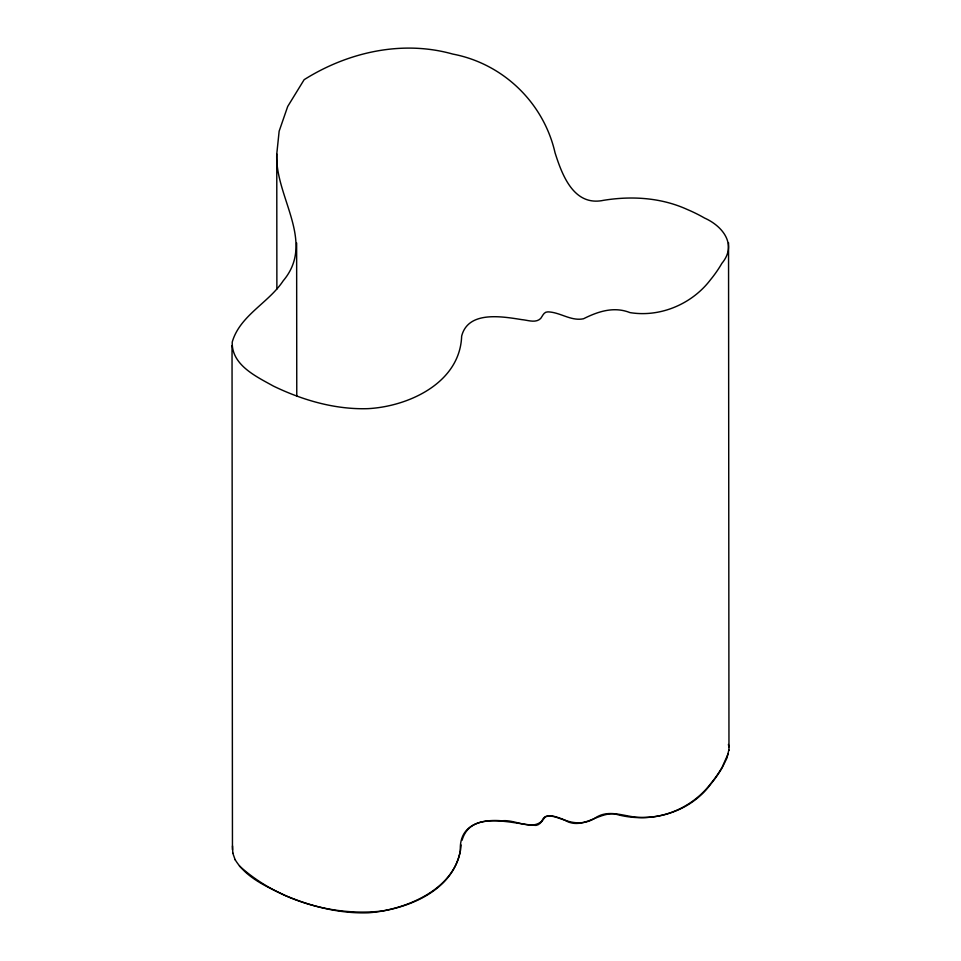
<?xml version="1.0" encoding="UTF-8"?>
<svg xmlns="http://www.w3.org/2000/svg" width="961" height="961" viewBox="0 0 961 961"><rect width="100%" height="100%" fill="white"/><g stroke="black" fill="none" stroke-linecap="round" stroke-linejoin="round"><path stroke-width="1.44" d="M276.768 153.976C274.714 196.705 316.241 241.667 283.207 280.792C268.539 303.027 239.854 315.484 232.226 342.068C231.457 365.072 256.311 376.556 273.404 386.082C302.775 400.244 335.149 409.698 367.991 408.653C408.845 406.443 460.031 382.742 461.652 336.122C468.163 310.511 502.038 316.505 521.811 319.629C527.865 320.121 535.637 323.413 540.659 318.499C542.653 315.905 543.902 311.676 547.926 311.869C560.155 312.169 571.026 321.418 583.531 318.752C598.102 311.46 613.839 306.223 629.972 312.601C660.243 317.55 691.98 304.096 710.467 279.783A254.485 146.925 0 0 0 721.879 263.35C737.435 244.755 722.816 226.159 704.509 218.027A150.529 86.91 0 0 0 687.199 209.45C661.036 197.546 631.689 195.78 603.616 200.308C573.837 206.663 562.173 175.19 555.05 152.775C543.698 102.863 503.252 63.678 452.811 54.08C402.251 39.821 347.894 52.134 304.144 79.679L287.699 106.479L279.146 131.201L276.768 153.976L276.876 289.021M461.1 844.947C458.169 884.372 416.281 905.07 381.745 911.076C331.389 916.518 277.092 900.037 239.409 865.993M728.834 750.012L726.948 758.049L722.3 767.491A254.485 146.925 0 0 1 710.888 783.924C689.181 813.499 649.252 824.07 614.824 813.883C597.442 812.177 582.174 830.869 564.636 820.081C558.509 818.34 551.83 814.496 545.404 816.79C542.088 820.454 539.758 826.544 533.475 825.259C510.94 823.517 470.698 810.099 462.061 840.274M728.174 753.7L722.179 767.19A254.485 146.925 0 0 1 710.756 783.623C694.166 805.258 667.342 818.46 640.002 817.415C625.203 817.174 609.418 808.609 595.592 817.739C585.417 824.73 572.66 823.961 561.897 818.856C555.626 816.73 544.947 812.141 541.884 821.078C531.277 830.881 514.7 819.084 501.918 820.826C480.56 818.916 459.022 825.043 460.355 850.677C452.847 891.832 405.554 909.935 368.399 912.794C339.966 913.791 311.857 906.583 285.753 895.724C267.122 886.883 246.16 877.958 235.061 859.566M232.706 852.887L235.181 859.867M728.39 744.475L728.967 746.901M232.514 845.92L232.826 853.188M728.546 242.761L728.967 750.313M296.637 242.953L296.769 395.992M232.033 345.588L232.454 849.74"/></g></svg>
